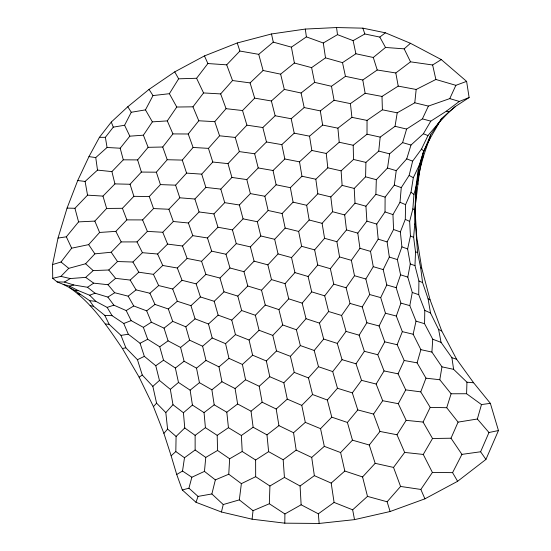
<?xml version="1.0" encoding="UTF-8"?>
<svg xmlns="http://www.w3.org/2000/svg" width="551" height="551" viewBox="0 0 551 551"><rect width="100%" height="100%" fill="white"/><g stroke="black" fill="none" stroke-linecap="round" stroke-linejoin="round"><path stroke-width="0.83" d="M490.356 403.339L481.484 404.572L466.594 393.738L451.104 393.772L439.801 379.742L441.957 366.849L431.915 352.075L432.735 339.216L424.566 323.706L424.793 310.406L418.719 294.682L418.918 280.996L414.972 265.637L415.523 251.931L413.636 237.302L414.738 224.105L414.751 210.227L419.332 172.931L423.044 153.047L430.682 134.871L441.64 118.506L455.477 106.439L469.121 97.541L466.607 81.376L441.282 59.584L410.454 43.288L385.383 32.812L362.882 28.156L336.544 27.55L305.288 29.065L271.498 33.969L237.247 42.971L204.469 55.913L174.736 71.864L149.039 89.393L127.804 106.742L111.288 122.06L99.414 137.337L88.966 156.615L77.719 180.528L67.07 208.099L58.027 238.066L52.545 264.583L52.731 278.324L57.139 281.926L63.145 284.316L74.674 290.356L89.62 300.66L93.677 306.411L104.807 315.379L109.153 324.319L120.993 335.373L125.848 347.784L137.454 359.713L142.275 375.031L152.847 386.354L156.567 403.146L165.817 412.589L167.587 429.091L176.086 436.44L175.817 451.572L171.134 455.794L176.719 474.487L182.312 489.991L196.004 502.305L221.433 512.003L252.089 519.187L284.798 523.168L319.167 523.45L354.527 519.634L390.101 511.521L424.924 498.827L457.612 481.298L485.927 459.431L498.455 430.538L490.356 403.339L473.626 382.773L456.627 359.273L441.764 330.979L430.076 299.847L421.715 268.055L416.77 237.44L415.068 209.986L415.785 187.719L418.305 170.176L423.044 153.047M52.545 264.583L61.023 262.007L71.651 248.191L88.649 244.623L99.607 232.453L115.848 231.365L126.854 219.877L142.585 219.918L153.543 208.56L168.888 209.256L179.798 197.802L194.902 199.021L205.84 187.416L220.813 189.117L231.916 177.436L246.82 179.598L258.212 167.952L273.034 170.507L284.833 158.984L299.51 161.829L311.832 150.464L326.247 153.46L339.223 142.261L353.198 145.25L367.007 134.21L367.049 120.407L382.394 109.814L397.216 112.824L414.779 102.796L428.396 106.081L449.788 98.608L459.314 101.446L469.121 97.541M424.924 498.827L420.847 489.446L400.577 486.443L393.531 467.42L375.169 463.322L369.266 445.015L352.461 440.166L347.405 422.459L357.785 409.923L352.316 392.877L361.532 380.335L356.022 363.798L364.363 351.304L359.142 335.173L366.89 322.734L362.241 306.921L369.68 294.544L365.85 278.999L373.268 266.684L370.506 251.38L378.2 239.141L376.739 224.071L385.018 211.928L385.115 197.12L394.296 185.108L396.245 170.658L406.728 158.881L410.998 145.037L423.382 133.776L430.792 121.151L446.317 111.212L459.314 101.446M284.798 523.168L284.901 513.959L269.329 503.752L253.033 510.687L252.089 519.187M393.531 467.42L404.661 452.426L397.002 434.76L406.149 420.344L398.27 403.683L405.743 389.888L398.07 373.819L404.2 360.492L397.168 344.719L402.333 331.654L396.307 316.04L400.908 303.112L396.169 287.663L400.584 274.811L397.354 259.59L401.906 246.869L400.357 231.916L405.295 219.367L405.57 204.648L411.005 192.258L413.312 177.697L419.18 165.383L423.857 151.057L429.994 138.618L441.64 118.506M352.316 392.877L337.481 388.255L332.708 371.581L318.485 366.725L314.201 350.47L323.678 339.051L319.463 323.106L328.616 311.515L324.704 295.839L333.768 284.137L330.366 268.702L339.574 256.931L336.881 241.71L346.503 229.919L344.685 214.918L355.016 203.174L354.217 188.421L365.588 176.816L365.912 162.4L378.744 151.084L380.176 137.109L395.039 126.31L397.216 112.824M332.708 371.581L342.04 359.665L337.288 343.397L346.049 331.399L341.592 315.468L350.037 303.429L346.118 287.774L354.5 275.727L351.359 260.32L359.948 248.287L357.792 233.114L366.89 221.137L365.933 206.198L375.878 194.331L376.326 179.695L387.518 168.041L389.612 153.846L402.609 142.626L406.61 129.065L422.41 118.864L428.396 106.081M473.626 382.773L466.945 382.194L453.618 369.335L451.903 357.709L441.055 342.364L438.603 329.443L430.51 312.996L428.099 298.835L422.583 282.56L420.661 267.696L417.548 252.427L415.488 223.954L415.24 210.365L416.384 187.278L418.064 175.583L418.305 170.176M466.594 393.738L466.945 382.194M269.329 503.752L269.921 486.003L284.433 477.414L300.075 485.996L301.135 504.792L318.326 513.808L319.167 523.45M253.033 510.687L239.32 499.881L241.372 483.647L228.761 474.225L229.65 458.776L242.213 451.489L255.623 459.995L255.671 476.698L269.921 486.003M420.847 489.446L432.404 472.441L423.264 454.444L432.528 438.5L423.072 422.066L430.2 407.382L420.75 391.864L425.978 378.165L417.1 362.854L420.874 349.658L413.147 334.23L416.019 321.137L409.806 305.626L412.279 292.471L407.795 277.105L410.281 263.957L407.63 248.935L410.433 235.993L409.648 221.378L412.871 208.808L413.946 194.407L417.431 182.167L420.351 167.704L423.664 155.685L430.682 134.871M369.266 445.015L379.976 431.447L373.544 414.07L382.69 400.722L376.147 384.04L384.054 370.94L377.779 354.734L384.763 341.847L379.095 325.972L385.473 313.23L380.707 297.609L386.802 284.97L383.193 269.591L389.33 257.062L387.098 241.91L393.572 229.498L392.953 214.587L400.012 202.286L401.266 187.622L409.131 175.432L412.637 161.14L421.494 149.08L427.969 135.553L438.141 123.562L449.079 111.832L455.477 106.439M228.761 474.225L215.351 479.88L204.455 471.387L205.764 457.42L217.555 450.47L217.204 435.352L205.413 427.672L204.049 412.616L192.423 405.075L190.129 390.163L178.483 382.456L175.363 368.034L163.53 360.216L159.742 346.799L147.696 339.251L143.356 327.349L131.166 320.62L126.207 310.578L113.864 305.164L107.886 297.099L95.034 293.215L87.506 287.271L73.758 284.984L64.467 282.05L57.139 281.926M414.779 102.796L416.177 89.469L435.875 79.475L455.863 85.329L466.607 81.376M176.719 474.487L182.526 471.036L184.489 457.736L195.13 449.988L195.13 435.352L205.413 427.672M221.433 512.003L223.238 504.544L239.32 499.881M223.238 504.544L211.88 493.958L215.351 479.88M182.312 489.991L188.917 488.193L191.851 477.249L204.455 471.387M498.455 430.538L488.978 432.514L477.352 419.008L481.484 404.572M437.811 124.643L438.141 123.562M477.352 419.008L458.081 422.121L446.73 407.719L451.104 393.772M196.004 502.305L198.043 496.403L211.88 493.958M485.927 459.431L480.624 451.772L488.978 432.514M457.612 481.298L452.585 472.648L461.924 454.375L451.007 438.217L458.081 422.121M449.788 98.608L455.863 85.329M418.064 175.583L419.332 172.931M422.162 158.75L423.664 155.685M77.719 180.528L85.095 181.444L97.506 170.101L111.908 171.609L123.286 159.818L120.194 148.219L129.822 136.173L124.602 125.249L131.269 112.273L145.464 109.876L152.999 95.578L169.377 93.698L178.634 78.814L196.597 78.27L207.872 63.544L226.695 64.832L239.878 51.043L258.736 54.335L273.275 42.117L291.403 47.152L306.397 36.883L323.285 42.992L337.501 34.651L353.129 40.65L364.817 33.969L379.818 37.075L385.383 32.812M428.63 140.925L429.994 138.618M129.822 136.173L143.398 135.181L152.372 121.861L167.29 120.896L176.761 107.032L192.967 106.818L203.546 92.94L220.662 93.911L232.536 80.536L250.085 82.898L263.109 70.487L280.631 74.158L294.392 63.034L311.604 67.635L325.51 57.855L342.502 62.642L355.898 53.771L373.289 57.476L385.521 47.462L404.172 48.846L410.454 43.288M88.966 156.615L95.75 157.572L107.059 147.482L105.372 137.316L113.286 127.136L124.602 125.249M123.286 159.818L137.633 159.907L148.116 147.324L162.731 147.014L172.931 133.907L188.228 133.996L198.787 120.772L214.766 121.661L226.062 108.678L242.53 110.544L254.679 98.14L271.381 100.978L284.316 89.407L301.08 93.002L314.614 82.354L331.475 86.28L345.456 76.341L362.792 79.991L377.221 69.998L395.804 72.966L410.523 61.836L432.625 64.984L441.282 59.584M58.027 238.066L66.34 236.806L78.573 221.888L94.841 221.096L106.639 208.443L122.418 208.306L133.872 196.321L149.273 196.535L160.424 184.599L175.597 185.164L186.582 173.11L201.721 174.144L212.782 162.028L227.997 163.626L239.354 151.601L254.658 153.763L266.477 141.972L281.823 144.631L294.22 133.177L309.545 136.166L322.645 125.063L337.901 128.169L351.917 117.356L367.049 120.407M314.201 350.47L300.35 345.573L296.39 329.76L306.025 318.712L302.162 303.133L311.687 291.858L308.119 276.492L317.741 265.038L314.642 249.865L324.573 238.308L322.094 223.32L332.584 211.715L330.814 196.927L342.123 185.377L341.11 170.838L353.528 159.466L353.198 145.25M67.07 208.099L74.943 208.292L87.54 195.157L102.975 196.101L114.932 183.896L130.057 184.261L141.38 172.064L156.346 172.194L167.215 159.728L182.278 160.086L193.084 147.454L208.45 148.371L219.567 135.801L235.249 137.433L246.917 125.167L262.834 127.536L275.149 115.758L291.183 118.74L304.186 107.562L320.317 110.896L334.071 100.268L350.415 103.622L365.148 93.284L381.995 96.432L398.215 86.114L416.177 89.469M171.134 455.794L163.902 433.362L167.587 429.091M347.405 422.459L331.785 417.162L327.328 400.012L337.481 388.255M390.101 511.521L387.133 501.775L400.577 486.443M163.902 433.362L153.447 406.652L156.567 403.146M296.39 329.76L282.718 324.966L278.923 309.614L288.731 298.835L285.06 283.669L294.923 272.6L291.534 257.592L301.631 246.304L298.642 231.434L309.173 220.007L306.666 205.282L317.824 193.8L315.826 179.233L327.804 167.821L326.247 153.46M327.328 400.012L312.548 394.523L308.47 377.91L318.485 366.725M165.817 412.589L172.98 404.709L170.335 389.337L159.459 380.424L155.768 365.733L144.341 356.345L140.057 343.273L128.314 334.237L123.755 323.478L112.094 315.675L107.156 307.403L95.812 301.356L89.668 295.24L77.898 290.425L69.516 286.121L63.145 284.316M308.47 377.91L294.255 372.4L290.411 356.325L300.35 345.573M387.133 501.775L367.489 496.382L362.572 476.946L375.169 463.322M278.923 309.614L265.279 305.054L261.532 290.205L271.505 279.598L267.882 264.866L278.048 253.921L274.667 239.292L285.163 228.086L282.112 213.533L293.084 202.155L290.363 187.677L301.948 176.23L299.51 161.829M52.731 278.324L60.892 276.368L68.758 268.344L85.612 263.757L94.875 253.853L111.199 252.234L121.213 241.93L137.02 241.903L147.379 231.386L162.772 232.267L173.324 221.502L188.401 222.99L199.069 211.963L213.912 213.905L224.718 202.665L239.382 204.986L250.381 193.601L264.859 196.246L276.12 184.799L273.034 170.507M290.411 356.325L276.526 350.939L272.8 335.401L282.718 324.966M261.532 290.205L247.785 286.01L243.962 271.691L254.094 261.153L250.395 246.889L260.816 235.973L257.324 221.729L268.123 210.496L264.859 196.246M362.572 476.946L344.823 471.043L340.614 452.564L352.461 440.166M60.892 276.368L70.232 278.558L85.687 277.373L93.202 270.596L108.767 269.997L117.501 261.539L132.929 262.021L142.434 252.695L157.614 254.011L167.587 244.107L182.512 246.001L192.774 235.649L207.479 237.963L217.941 227.239L232.432 229.87L243.06 218.857L257.324 221.729M272.8 335.401L259.08 330.269L255.354 315.275L265.279 305.054M108.767 269.997L115.586 278.345L130.174 280.066L138.79 272.201L153.426 274.343L162.745 265.479L177.326 268.013L187.113 258.44L201.576 261.284L211.674 251.16L225.986 254.231L236.276 243.666L250.395 246.889M340.614 452.564L324.319 446.358L320.551 428.664L331.785 417.162M255.354 315.275L241.655 310.509L237.825 296.094L247.785 286.01M320.551 428.664L305.316 422.362L301.776 405.371L312.548 394.523M201.576 261.284L205.888 274.398L219.973 278.035L229.974 267.993L243.962 271.691M301.776 405.371L287.278 399.131L283.827 382.773L294.255 372.4M283.827 382.773L269.797 376.719L266.347 360.967L276.526 350.939M266.347 360.967L252.606 355.188L249.073 340.036L259.08 330.269M176.086 436.44L184.757 427.969L183.421 412.74L172.98 404.709M177.326 268.013L182.037 280.307L196.135 283.848L205.888 274.398M249.073 340.036L235.463 334.622L231.771 320.09L241.655 310.509M196.135 283.848L200.426 296.955L214.208 301.287L224.002 291.823L237.825 296.094M153.426 274.343L158.66 285.57L172.69 289L182.037 280.307M172.69 289L177.319 301.252L190.949 305.667L200.426 296.955M354.527 519.634L352.654 509.813L334.092 502.429L331.179 483.082L314.359 475.665L311.708 457.42L296.183 450.098L293.559 432.735L278.93 425.627L276.189 409.014L262.145 402.202L259.218 386.258L245.56 379.777L242.406 364.459L228.961 358.35L225.559 343.666L212.197 337.983L208.478 323.995L218.148 315.144L231.771 320.09M225.559 343.666L235.463 334.622M242.406 364.459L252.606 355.188M352.654 509.813L367.489 496.382M259.218 386.258L269.797 376.719M152.847 386.354L159.459 380.424M276.189 409.014L287.278 399.131M293.559 432.735L305.316 422.362M331.179 483.082L344.823 471.043M130.174 280.066L136.076 289.888L149.92 293.249L158.66 285.57M311.708 457.42L324.319 446.358M149.92 293.249L154.976 304.421L168.337 308.994L177.319 301.252M168.337 308.994L172.711 321.357L185.804 326.805L195.061 318.85L208.478 323.995M284.433 477.414L283.18 459.768L268.619 451.648L266.987 434.877L253.129 427.239L251.036 411.177L237.626 403.986L235.084 388.538L221.95 381.733L218.988 366.87L205.998 360.423L202.616 346.221L212.197 337.983M218.988 366.87L228.961 358.35M183.421 412.74L192.423 405.075M170.335 389.337L178.483 382.456M85.687 277.373L93.663 283.145L107.996 284.722L115.586 278.345M235.084 388.538L245.56 379.777M242.213 451.489L241.359 435.51L228.445 427.679L226.805 412.217L214.201 404.84L211.887 389.805L199.441 382.676L196.514 368.158L205.998 360.423M251.036 411.177L262.145 402.202M196.514 368.158L184.089 361.222L180.59 347.447L189.634 340.187L202.616 346.221M190.129 390.163L199.441 382.676M211.887 389.805L221.95 381.733M107.996 284.722L114.691 292.726L128.176 296.169L136.076 289.888M128.176 296.169L133.714 305.957L146.669 310.84L151.353 322.197L164.033 328.141L172.711 321.357M175.363 368.034L184.089 361.222M146.669 310.84L154.976 304.421M266.987 434.877L278.93 425.627M204.049 412.616L214.201 404.84M226.805 412.217L237.626 403.986M283.18 459.768L296.183 450.098M415.785 187.719L416.384 187.278M300.075 485.996L314.359 475.665M318.326 513.808L334.092 502.429M159.742 346.799L168.083 340.849L180.59 347.447M155.768 365.733L163.53 360.216M241.359 435.51L253.129 427.239M153.447 406.652L139.148 377.201L142.275 375.031M217.204 435.352L228.445 427.679M87.506 287.271L93.663 283.145M107.886 297.099L114.691 292.726M143.356 327.349L151.353 322.197M255.623 459.995L268.619 451.648M126.207 310.578L133.714 305.957M416.418 237.653L416.77 237.44M64.467 282.05L70.232 278.558M284.901 513.959L301.135 504.792M140.057 343.273L147.696 339.251M137.454 359.713L144.341 356.345M241.372 483.647L255.671 476.698M123.755 323.478L131.166 320.62M89.668 295.24L95.034 293.215M107.156 307.403L113.864 305.164M69.516 286.121L73.758 284.984M69.488 287.601C91.927 303.098 107.293 326.344 122.405 348.535L125.848 347.784M414.738 224.105L415.488 223.954M120.993 335.373L128.314 334.237M461.924 454.375L480.624 451.772M432.528 438.5L451.007 438.217M99.414 137.337L105.372 137.316M432.404 472.441L452.585 472.648M430.2 407.382L446.73 407.719M74.674 290.356L77.898 290.425M104.807 315.379L112.094 315.675M107.059 147.482L120.194 148.219M105.475 324.009L109.153 324.319M406.149 420.344L423.072 422.066M404.661 452.426L423.264 454.444M89.62 300.66L95.812 301.356M425.978 378.165L439.801 379.742M405.743 389.888L420.75 391.864M404.2 360.492L417.1 362.854M382.69 400.722L398.27 403.683M379.976 431.447L397.002 434.76M276.12 184.799L290.363 187.677M384.054 370.94L398.07 373.819M441.957 366.849L453.618 369.335M301.948 176.23L315.826 179.233M268.123 210.496L282.112 213.533M367.007 134.21L380.176 137.109M420.874 349.658L431.915 352.075M446.317 111.212L449.079 111.832M327.804 167.821L341.11 170.838M293.084 202.155L306.666 205.282M384.763 341.847L397.168 344.719M395.039 126.31L406.61 129.065M353.528 159.466L365.912 162.4M402.333 331.654L413.147 334.23M260.816 235.973L274.667 239.292M90.171 305.571L93.677 306.411M317.824 193.8L330.814 196.927M415.523 251.931L417.548 252.427M285.163 228.086L298.642 231.434M342.123 185.377L354.217 188.421M378.744 151.084L389.612 153.846M361.532 380.335L376.147 384.04M364.363 351.304L377.779 354.734M309.173 220.007L322.094 223.32M385.473 313.23L396.307 316.04M357.785 409.923L373.544 414.07M332.584 211.715L344.685 214.918M366.89 322.734L379.095 325.972M365.588 176.816L376.326 179.695M254.094 261.153L267.882 264.866M278.048 253.921L291.534 257.592M422.41 118.864L430.792 121.151M301.631 246.304L314.642 249.865M355.016 203.174L365.933 206.198M324.573 238.308L336.881 241.71M369.68 294.544L380.707 297.609M346.503 229.919L357.792 233.114M400.908 303.112L409.806 305.626M350.037 303.429L362.241 306.921M339.574 256.931L351.359 260.32M386.802 284.97L396.169 287.663M346.049 331.399L359.142 335.173M402.609 142.626L410.998 145.037M317.741 265.038L330.366 268.702M354.5 275.727L365.85 278.999M77.856 293.779L80.253 294.468M359.948 248.287L370.506 251.38M373.268 266.684L383.193 269.591M294.923 272.6L308.119 276.492M333.768 284.137L346.118 287.774M342.04 359.665L356.022 363.798M366.89 221.137L376.739 224.071M387.518 168.041L396.245 170.658M416.019 321.137L424.566 323.706M271.505 279.598L285.06 283.669M375.878 194.331L385.115 197.12M328.616 311.515L341.592 315.468M311.687 291.858L324.704 295.839M378.2 239.141L387.098 241.91M389.33 257.062L397.354 259.59M400.584 274.811L407.795 277.105M288.731 298.835L302.162 303.133M323.678 339.051L337.288 343.397M306.025 318.712L319.463 323.106M451.903 357.709L456.627 359.273M385.018 211.928L392.953 214.587M420.661 267.696L421.715 268.055M412.279 292.471L418.719 294.682M393.572 229.498L400.357 231.916M410.281 263.957L414.972 265.637M394.296 185.108L401.266 187.622M401.906 246.869L407.63 248.935M432.735 339.216L441.055 342.364M406.728 158.881L412.637 161.14M423.382 133.776L427.969 135.553M410.433 235.993L413.636 237.302M400.012 202.286L405.57 204.648M418.918 280.996L422.583 282.56M424.793 310.406L430.51 312.996M405.295 219.367L409.648 221.378M438.603 329.443L441.764 330.979M428.099 298.835L430.076 299.847M409.131 175.432L413.312 177.697M182.526 471.036L191.851 477.249M217.555 450.47L229.65 458.776M195.13 449.988L205.764 457.42M184.757 427.969L195.13 435.352M175.817 451.572L184.489 457.736M411.005 192.258L413.946 194.407M412.871 208.808L414.751 210.227M61.023 262.007L68.758 268.344M421.494 149.08L423.857 151.057M85.612 263.757L93.202 270.596M188.917 488.193L198.043 496.403M111.199 252.234L117.501 261.539M88.649 244.623L94.875 253.853M149.039 89.393L152.999 95.578M127.804 106.742L131.269 112.273M122.405 348.535L139.148 377.201M145.464 109.876L152.372 121.861M132.929 262.021L138.79 272.201M174.736 71.864L178.634 78.814M169.377 93.698L176.761 107.032M379.818 37.075L385.521 47.462M419.18 165.383L420.351 167.704M115.848 231.365L121.213 241.93M137.02 241.903L142.434 252.695M404.172 48.846L410.523 61.836M196.597 78.27L203.546 92.94M415.068 209.986L415.24 210.365M66.34 236.806L71.651 248.191M157.614 254.011L162.745 265.479M204.469 55.913L207.872 63.544M167.29 120.896L172.931 133.907M94.841 221.096L99.607 232.453M142.585 219.918L147.379 231.386M192.967 106.818L198.787 120.772M162.772 232.267L167.587 244.107M111.288 122.06L113.286 127.136M143.398 135.181L148.116 147.324M122.418 208.306L126.854 219.877M226.695 64.832L232.536 80.536M182.512 246.001L187.113 258.44M220.662 93.911L226.062 108.678M168.888 209.256L173.324 221.502M188.228 133.996L193.084 147.454M149.273 196.535L153.543 208.56M162.731 147.014L167.215 159.728M188.401 222.99L192.774 235.649M214.766 121.661L219.567 135.801M362.882 28.156L364.817 33.969M175.597 185.164L179.798 197.802M182.278 160.086L186.582 173.11M156.346 172.194L160.424 184.599M237.247 42.971L239.878 51.043M194.902 199.021L199.069 211.963M164.033 328.141L168.083 340.849M208.45 148.371L212.782 162.028M207.479 237.963L211.674 251.16M130.057 184.261L133.872 196.321M373.289 57.476L377.221 69.998M190.949 305.667L195.061 318.85M201.721 174.144L205.84 187.416M137.633 159.907L141.38 172.064M250.085 82.898L254.679 98.14M213.912 213.905L217.941 227.239M242.53 110.544L246.917 125.167M102.975 196.101L106.639 208.443M219.973 278.035L224.002 291.823M225.986 254.231L229.974 267.993M235.249 137.433L239.354 151.601M220.813 189.117L224.718 202.665M185.804 326.805L189.634 340.187M214.208 301.287L218.148 315.144M227.997 163.626L231.916 177.436M232.432 229.87L236.276 243.666M258.736 54.335L263.109 70.487M74.943 208.292L78.573 221.888M239.382 204.986L243.06 218.857M271.381 100.978L275.149 115.758M246.82 179.598L250.381 193.601M262.834 127.536L266.477 141.972M254.658 153.763L258.212 167.952M111.908 171.609L114.932 183.896M280.631 74.158L284.316 89.407M432.625 64.984L435.875 79.475M417.431 182.167L417.913 184.337M271.498 33.969L273.275 42.117M342.502 62.642L345.456 76.341M301.08 93.002L304.186 107.562M353.129 40.65L355.898 53.771M291.183 118.74L294.22 133.177M281.823 144.631L284.833 158.984M311.604 67.635L314.614 82.354M291.403 47.152L294.392 63.034M331.475 86.28L334.071 100.268M395.804 72.966L398.215 86.114M362.792 79.991L365.148 93.284M85.095 181.444L87.54 195.157M320.317 110.896L322.645 125.063M309.545 136.166L311.832 150.464M323.285 42.992L325.51 57.855M305.288 29.065L306.397 36.883M95.75 157.572L97.506 170.101M336.544 27.55L337.501 34.651M350.415 103.622L351.917 117.356M337.901 128.169L339.223 142.261M381.995 96.432L382.394 109.814"/></g></svg>
